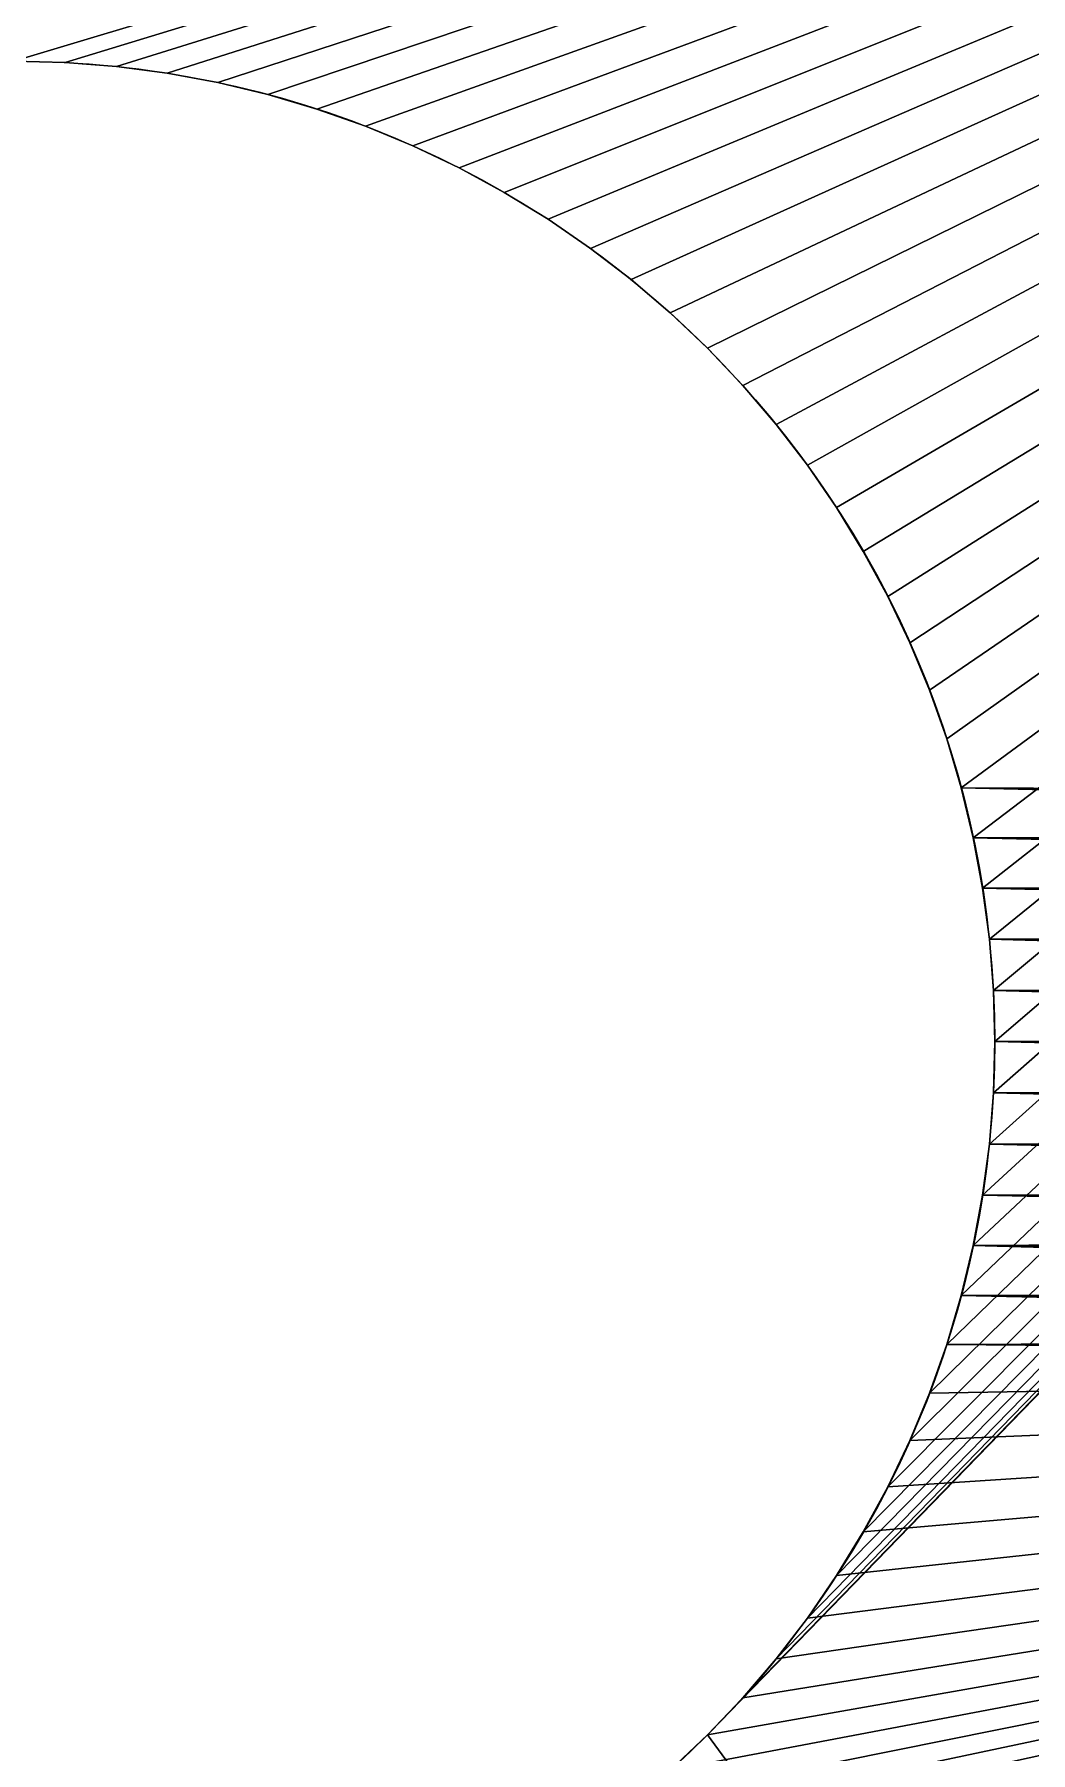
# Model space of a CAD drawing. Header units: millimetres. Extents: x 2995 to 3227, y 1383 to 1648.
# Drawn here: x 3082.399 to 3083.923, y 1594.505 to 1597.133 of the extents above; entities that cross this region are included whole.
import ezdxf

# ---------------------------------------------------------------- set-up
doc = ezdxf.new("R2010")
doc.units = ezdxf.units.MM

# ---------------------------------------------------------------- blocks, each defined once
blk = doc.blocks.new('Base_S')
for p, q in [((210.3999, 84.4918, 2), (210.3999, 84.4918, -6)), ((210.4782, 84.4979, 2), (210.4782, 84.4979, -6)), ((210.5567, 84.5, 2), (210.5567, 84.5, -6)), ((210.6352, 84.4979, 2), (210.6352, 84.4979, -6)), ((210.7135, 84.4918, 2), (210.7135, 84.4918, -6)), ((210.2449, 84.4672, 2), (210.2449, 84.4672, -6)), ((210.3221, 84.4815, 2), (210.3221, 84.4815, -6)), ((210.7914, 84.4815, 2), (210.7914, 84.4815, -6)), ((210.8686, 84.4672, 2), (210.8686, 84.4672, -6)), ((210.1685, 84.4489, 2), (210.1685, 84.4489, -6)), ((210.945, 84.4489, 2), (210.945, 84.4489, -6)), ((210.0932, 84.4266, 2), (210.0932, 84.4266, -6)), ((211.0202, 84.4266, 2), (211.0202, 84.4266, -6)), ((210.0192, 84.4004, 2), (210.0192, 84.4004, -6)), ((211.0943, 84.4004, 2), (211.0943, 84.4004, -6)), ((209.9466, 84.3703, 2), (209.9466, 84.3703, -6)), ((211.1668, 84.3703, 2), (211.1668, 84.3703, -6)), ((209.8757, 84.3365, 2), (209.8757, 84.3365, -6)), ((211.2377, 84.3365, 2), (211.2377, 84.3365, -6)), ((209.8067, 84.299, 2), (209.8067, 84.299, -6)), ((211.3067, 84.299, 2), (211.3067, 84.299, -6)), ((209.7398, 84.258, 2), (209.7398, 84.258, -6)), ((211.3737, 84.258, 2), (211.3737, 84.258, -6)), ((209.675, 84.2135, 2), (209.675, 84.2135, -6)), ((211.4384, 84.2135, 2), (211.4384, 84.2135, -6)), ((209.6127, 84.1657, 2), (209.6127, 84.1657, -6)), ((211.5007, 84.1657, 2), (211.5007, 84.1657, -6)), ((209.553, 84.1147, 2), (209.553, 84.1147, -6)), ((211.5604, 84.1147, 2), (211.5604, 84.1147, -6)), ((209.4961, 84.0607, 2), (209.4961, 84.0607, -6)), ((211.6174, 84.0607, 2), (211.6174, 84.0607, -6)), ((211.6714, 84.0037, 2), (211.6714, 84.0037, -6)), ((211.7224, 83.944, 2), (211.7224, 83.944, -6)), ((211.7702, 83.8817, 2), (211.7702, 83.8817, -6)), ((211.8147, 83.817, 2), (211.8147, 83.817, -6)), ((211.8558, 83.75, 2), (211.8558, 83.75, -6)), ((211.8932, 83.681, 2), (211.8932, 83.681, -6)), ((211.927, 83.6101, 2), (211.927, 83.6101, -6)), ((211.9571, 83.5376, 2), (211.9571, 83.5376, -6)), ((211.9833, 83.4635, 2), (211.9833, 83.4635, -6)), ((212.0056, 83.3882, 2), (212.0056, 83.3882, -6)), ((212.0239, 83.3119, 2), (212.0239, 83.3119, -6)), ((212.0383, 83.2347, 2), (212.0383, 83.2347, -6)), ((212.0485, 83.1568, 2), (212.0485, 83.1568, -6)), ((212.0547, 83.0785, 2), (212.0547, 83.0785, -6))]:
    blk.add_line(p, q)
at = {"extrusion": (-4.29664e-30, -2.02141e-29, -1)}
blk.add_circle((-210.5567, 83, -2), 1.5, dxfattribs=at)
at = {"extrusion": (-4.36972e-30, -2.05579e-29, -1)}
blk.add_circle((-210.5567, 83, 6), 1.5, dxfattribs=at)
at = {"color": 71, "true_color": 0xb2ff65}
mesh = blk.add_polyface(dxfattribs=at)
corners = [(188.5, 81.7865, 2), (213.5567, 78, 2), (188.5623, 81.8343, 2), (188.622, 81.8853, 2), (188.679, 81.9393, 2), (188.733, 81.9963, 2), (188.784, 82.056, 2), (188.8318, 82.1183, 2), (188.8763, 82.183, 2), (188.9174, 82.25, 2), (188.9548, 82.319, 2), (188.9886, 82.3899, 2), (189.0187, 82.4624, 2), (189.0449, 82.5365, 2), (189.0672, 82.6118, 2), (189.0855, 82.6881, 2), (189.0999, 82.7653, 2), (189.1101, 82.8432, 2), (189.1163, 82.9215, 2), (189.1183, 83, 2), (189.1539, 94.4645, 2), (190.6183, 98, 2), (209.4961, 81.9393, 2), (209.442, 81.9963, 2), (209.391, 82.056, 2), (209.3432, 82.1183, 2), (209.2987, 82.183, 2), (209.553, 81.8853, 2), (209.6127, 81.8343, 2), (209.675, 81.7865, 2), (209.7398, 81.742, 2), (209.8067, 81.701, 2), (209.8757, 81.6635, 2), (209.9466, 81.6297, 2), (213.5567, 88, 2), (209.4961, 84.0607, 2), (209.553, 84.1147, 2), (209.6127, 84.1657, 2), (209.675, 84.2135, 2), (209.7398, 84.258, 2), (209.8067, 84.299, 2), (209.8757, 84.3365, 2), (209.9466, 84.3703, 2)]
mesh.append_faces([[corners[k] for k in face] for face in [(0, 1, 2), (2, 1, 3), (3, 1, 4), (4, 1, 5), (5, 1, 6), (6, 1, 7), (7, 1, 8), (8, 1, 9), (9, 1, 10), (10, 1, 11), (11, 1, 12), (12, 1, 13), (13, 1, 14), (14, 1, 15), (15, 1, 16), (16, 1, 17), (17, 1, 18), (18, 1, 19), (22, 1, 27), (27, 1, 28), (28, 1, 29), (29, 1, 30), (30, 1, 31), (31, 1, 32), (32, 1, 33)]], dxfattribs={"vtx0": -1, "vtx1": -1, "color": 71})
mesh.append_faces([[corners[k] for k in face] for face in [(19, 1, 20), (21, 1, 22)]], dxfattribs={"vtx0": -1, "vtx1": -1, "vtx2": -1, "color": 71})
mesh.append_faces([[corners[k] for k in face] for face in [(21, 22, 23), (21, 23, 24), (21, 24, 25), (21, 25, 26), (34, 35, 36), (34, 36, 37), (34, 37, 38), (34, 38, 39), (34, 39, 40), (34, 40, 41), (34, 41, 42)]], dxfattribs={"vtx0": -1, "vtx2": -1, "color": 71})
mesh = blk.add_polyface(dxfattribs=at)
corners = [(189.6634, 95.0611, 2), (213.5567, 78, 2), (189.8117, 95.2768, 2), (189.9484, 95.5, 2), (190.0734, 95.73, 2), (190.186, 95.9663, 2), (190.2862, 96.2082, 2), (190.3736, 96.4549, 2), (190.4479, 96.7059, 2), (190.5091, 96.9604, 2), (190.5568, 97.2178, 2), (190.5909, 97.4774, 2), (190.6115, 97.7383, 2), (190.6183, 98, 2), (209.2987, 82.183, 2), (209.2577, 82.25, 2), (209.2202, 82.319, 2), (209.1864, 82.3899, 2), (209.1564, 82.4624, 2), (209.1301, 82.5365, 2), (209.1078, 82.6118, 2), (209.0895, 82.6881, 2), (209.0752, 82.7653, 2), (209.0649, 82.8432, 2), (209.0588, 82.9215, 2), (209.0567, 83, 2), (213.5567, 88, 2), (209.4961, 84.0607, 2), (209.442, 84.0037, 2), (209.391, 83.944, 2), (209.3432, 83.8817, 2), (209.2987, 83.817, 2), (209.2577, 83.75, 2), (209.2202, 83.681, 2), (209.1864, 83.6101, 2), (209.1564, 83.5376, 2), (209.1301, 83.4635, 2), (209.1078, 83.3882, 2), (209.0895, 83.3119, 2), (209.0752, 83.2347, 2), (209.0649, 83.1568, 2), (209.0588, 83.0785, 2)]
mesh.append_faces([[corners[k] for k in face] for face in [(0, 1, 2), (2, 1, 3), (3, 1, 4), (4, 1, 5), (5, 1, 6), (6, 1, 7), (7, 1, 8), (8, 1, 9), (9, 1, 10), (10, 1, 11), (11, 1, 12), (12, 1, 13), (27, 13, 28), (28, 13, 29), (29, 13, 30), (30, 13, 31), (31, 13, 32), (32, 13, 33), (33, 13, 34), (34, 13, 35), (35, 13, 36), (36, 13, 37), (37, 13, 38), (38, 13, 39), (39, 13, 40), (40, 13, 41), (41, 13, 25)]], dxfattribs={"vtx0": -1, "vtx1": -1, "color": 71})
mesh.append_faces([[corners[k] for k in face] for face in [(26, 13, 27)]], dxfattribs={"vtx0": -1, "vtx1": -1, "vtx2": -1, "color": 71})
mesh.append_faces([[corners[k] for k in face] for face in [(13, 14, 15), (13, 15, 16), (13, 16, 17), (13, 17, 18), (13, 18, 19), (13, 19, 20), (13, 20, 21), (13, 21, 22), (13, 22, 23), (13, 23, 24), (13, 24, 25)]], dxfattribs={"vtx0": -1, "vtx2": -1, "color": 71})
mesh = blk.add_polyface(dxfattribs=at)
corners = [(186.8071, 89.4137, 2), (186.8683, 84.299, 2), (186.8257, 89.4765, 2), (186.841, 89.5401, 2), (186.8529, 89.6045, 2), (186.8615, 89.6693, 2), (186.8666, 89.7346, 2), (186.8683, 89.8, 2), (189.1539, 94.4645, 2), (213.5567, 78, 2), (189.334, 94.6543, 2), (189.504, 94.8534, 2), (189.6634, 95.0611, 2), (186.9124, 93.1704, 2), (186.7853, 90.248, 2), (186.8071, 90.1863, 2), (186.8257, 90.1235, 2), (186.841, 90.0599, 2), (186.8529, 89.9955, 2), (186.8615, 89.9307, 2), (186.8666, 89.8654, 2), (186.9373, 84.3365, 2), (187.1634, 93.2447, 2), (187.2301, 84.4489, 2), (187.4102, 93.3321, 2), (187.4615, 84.4918, 2), (187.652, 93.4323, 2), (187.5398, 84.4979, 2), (187.6183, 84.5, 2), (187.6968, 84.4979, 2), (187.8883, 93.545, 2), (187.7751, 84.4918, 2), (187.853, 84.4815, 2), (187.9302, 84.4672, 2), (188.1183, 93.6699, 2), (188.0065, 84.4489, 2), (188.0818, 84.4266, 2), (188.1559, 84.4004, 2), (188.3415, 93.8066, 2), (188.2284, 84.3703, 2), (188.2993, 84.3365, 2), (188.3683, 84.299, 2), (188.5572, 93.9549, 2), (188.4353, 84.258, 2), (188.5623, 84.1657, 2), (188.7649, 94.1143, 2), (188.784, 83.944, 2), (188.964, 94.2843, 2), (188.9886, 83.6101, 2)]
mesh.append_faces([[corners[k] for k in face] for face in [(0, 1, 2), (2, 1, 3), (3, 1, 4), (4, 1, 5), (5, 1, 6), (6, 1, 7), (8, 9, 10), (10, 9, 11), (11, 9, 12), (13, 21, 22), (22, 23, 24), (24, 25, 26), (26, 29, 30), (30, 33, 34), (34, 37, 38), (38, 41, 42), (42, 44, 45), (45, 46, 47), (47, 48, 8)]], dxfattribs={"vtx0": -1, "vtx1": -1, "color": 71})
mesh.append_faces([[corners[k] for k in face] for face in [(13, 7, 1)]], dxfattribs={"vtx0": -1, "vtx1": -1, "vtx2": -1, "color": 71})
mesh.append_faces([[corners[k] for k in face] for face in [(13, 14, 15), (13, 15, 16), (13, 16, 17), (13, 17, 18), (13, 18, 19), (13, 19, 20), (13, 20, 7), (26, 27, 28), (30, 29, 31), (30, 31, 32), (30, 32, 33), (34, 33, 35), (34, 35, 36), (34, 36, 37), (38, 37, 39), (38, 39, 40), (38, 40, 41), (42, 41, 43)]], dxfattribs={"vtx0": -1, "vtx2": -1, "color": 71})
mesh = blk.add_polyface(dxfattribs=at)
corners = [(213.5567, 78, -6), (194.2049, 88, -6), (196.2049, 88, -6), (209.4961, 81.9393, -6), (209.442, 81.9963, -6), (209.391, 82.056, -6), (209.3432, 82.1183, -6), (209.2987, 82.183, -6), (209.2577, 82.25, -6), (209.2202, 82.319, -6), (206.2033, 88, -6), (209.1864, 82.3899, -6), (209.1564, 82.4624, -6), (209.1301, 82.5365, -6), (209.1078, 82.6118, -6), (209.0895, 82.6881, -6), (209.0752, 82.7653, -6), (209.0649, 82.8432, -6), (209.0588, 82.9215, -6), (209.0567, 83, -6), (199.2041, 94.9992, -6), (210.0687, 87.3096, -6), (201.2041, 92.9992, -6), (209.1078, 83.3882, -6), (209.0895, 83.3119, -6), (209.0752, 83.2347, -6), (209.0649, 83.1568, -6), (209.0588, 83.0785, -6), (209.1301, 83.4635, -6), (209.1564, 83.5376, -6), (209.1864, 83.6101, -6), (209.2202, 83.681, -6), (209.2577, 83.75, -6), (209.2987, 83.817, -6), (209.3432, 83.8817, -6), (209.391, 83.944, -6), (209.442, 84.0037, -6), (209.4961, 84.0607, -6), (209.553, 84.1147, -6), (209.6127, 84.1657, -6)]
mesh.append_faces([[corners[k] for k in face] for face in [(3, 2, 4), (4, 2, 5), (5, 2, 6), (6, 2, 7), (7, 2, 8), (8, 2, 9), (9, 10, 11), (11, 10, 12), (12, 10, 13), (13, 10, 14), (14, 10, 15), (15, 10, 16), (16, 10, 17), (17, 10, 18), (18, 10, 19), (22, 21, 10), (23, 21, 28), (28, 21, 29), (29, 21, 30), (30, 21, 31), (31, 21, 32), (32, 21, 33), (33, 21, 34), (34, 21, 35), (35, 21, 36), (36, 21, 37), (37, 21, 38), (38, 21, 39)]], dxfattribs={"vtx0": -1, "vtx1": -1, "color": 71})
mesh.append_faces([[corners[k] for k in face] for face in [(0, 1, 2), (0, 2, 3), (20, 21, 22), (10, 21, 23)]], dxfattribs={"vtx0": -1, "vtx1": -1, "vtx2": -1, "color": 71})
mesh.append_faces([[corners[k] for k in face] for face in [(9, 2, 10), (10, 23, 24), (10, 24, 25), (10, 25, 26), (10, 26, 27), (10, 27, 19)]], dxfattribs={"vtx0": -1, "vtx2": -1, "color": 71})
mesh = blk.add_polyface(dxfattribs=at)
corners = [(187.3837, 81.5185, 2), (184.6183, 78, 2), (213.5567, 78, 2), (187.4615, 81.5082, 2), (187.5398, 81.5021, 2), (187.6183, 81.5, 2), (187.6968, 81.5021, 2), (187.7751, 81.5082, 2), (187.853, 81.5185, 2), (187.9302, 81.5328, 2), (188.0065, 81.5511, 2), (188.0818, 81.5734, 2), (188.1559, 81.5996, 2), (188.2284, 81.6297, 2), (188.2993, 81.6635, 2), (188.3683, 81.701, 2), (188.4353, 81.742, 2), (188.5, 81.7865, 2), (187.4102, 93.3321, 2), (187.3837, 84.4815, 2), (187.4615, 84.4918, 2), (187.652, 93.4323, 2), (187.5398, 84.4979, 2), (187.6183, 84.5, 2), (187.6968, 84.4979, 2), (188.5572, 93.9549, 2), (188.4353, 84.258, 2), (188.5, 84.2135, 2), (188.5623, 84.1657, 2), (188.7649, 94.1143, 2), (188.622, 84.1147, 2), (188.679, 84.0607, 2), (188.733, 84.0037, 2), (188.784, 83.944, 2), (188.964, 94.2843, 2), (188.8318, 83.8817, 2), (188.8763, 83.817, 2), (188.9174, 83.75, 2), (188.9548, 83.681, 2), (188.9886, 83.6101, 2), (189.1539, 94.4645, 2), (189.0187, 83.5376, 2), (189.0449, 83.4635, 2), (189.0672, 83.3882, 2), (189.0855, 83.3119, 2), (189.0999, 83.2347, 2), (189.1101, 83.1568, 2), (189.1163, 83.0785, 2), (189.1183, 83, 2)]
mesh.append_faces([[corners[k] for k in face] for face in [(0, 2, 3), (3, 2, 4), (4, 2, 5), (5, 2, 6), (6, 2, 7), (7, 2, 8), (8, 2, 9), (9, 2, 10), (10, 2, 11), (11, 2, 12), (12, 2, 13), (13, 2, 14), (14, 2, 15), (15, 2, 16), (16, 2, 17)]], dxfattribs={"vtx0": -1, "vtx1": -1, "color": 71})
mesh.append_faces([[corners[k] for k in face] for face in [(0, 1, 2), (18, 19, 20), (21, 20, 22), (21, 23, 24), (25, 26, 27), (25, 27, 28), (29, 28, 30), (29, 30, 31), (29, 31, 32), (29, 32, 33), (34, 33, 35), (34, 35, 36), (34, 36, 37), (34, 37, 38), (34, 38, 39), (40, 39, 41), (40, 41, 42), (40, 42, 43), (40, 43, 44), (40, 44, 45), (40, 45, 46), (40, 46, 47), (40, 47, 48)]], dxfattribs={"vtx0": -1, "vtx2": -1, "color": 71})
mesh = blk.add_polyface(dxfattribs=at)
corners = [(189.1163, 83.0785, -6), (194.2049, 88, -6), (189.1183, 83, -6), (184.6183, 78, -6), (187.3837, 81.5185, -6), (213.5567, 78, -6), (187.4615, 81.5082, -6), (187.5398, 81.5021, -6), (187.6183, 81.5, -6), (187.6968, 81.5021, -6), (187.7751, 81.5082, -6), (187.853, 81.5185, -6), (187.9302, 81.5328, -6), (188.0065, 81.5511, -6), (188.0818, 81.5734, -6), (188.1559, 81.5996, -6), (188.2284, 81.6297, -6), (188.2993, 81.6635, -6), (188.3683, 81.701, -6), (188.4353, 81.742, -6), (188.5, 81.7865, -6), (188.5623, 81.8343, -6), (188.622, 81.8853, -6), (188.679, 81.9393, -6), (188.733, 81.9963, -6), (188.784, 82.056, -6), (188.8318, 82.1183, -6), (188.8763, 82.183, -6), (188.9174, 82.25, -6), (188.9548, 82.319, -6), (188.9886, 82.3899, -6), (189.0187, 82.4624, -6), (189.0449, 82.5365, -6), (189.0672, 82.6118, -6), (189.0855, 82.6881, -6), (189.0999, 82.7653, -6), (189.1101, 82.8432, -6), (189.1163, 82.9215, -6), (199.2041, 92.9992, -6), (196.2049, 88, -6), (201.2041, 92.9992, -6)]
mesh.append_faces([[corners[k] for k in face] for face in [(0, 1, 2), (3, 4, 5), (38, 39, 1), (39, 38, 40)]], dxfattribs={"vtx0": -1, "vtx1": -1, "color": 71})
mesh.append_faces([[corners[k] for k in face] for face in [(5, 2, 1)]], dxfattribs={"vtx0": -1, "vtx1": -1, "vtx2": -1, "color": 71})
mesh.append_faces([[corners[k] for k in face] for face in [(5, 4, 6), (5, 6, 7), (5, 7, 8), (5, 8, 9), (5, 9, 10), (5, 10, 11), (5, 11, 12), (5, 12, 13), (5, 13, 14), (5, 14, 15), (5, 15, 16), (5, 16, 17), (5, 17, 18), (5, 18, 19), (5, 19, 20), (5, 20, 21), (5, 21, 22), (5, 22, 23), (5, 23, 24), (5, 24, 25), (5, 25, 26), (5, 26, 27), (5, 27, 28), (5, 28, 29), (5, 29, 30), (5, 30, 31), (5, 31, 32), (5, 32, 33), (5, 33, 34), (5, 34, 35), (5, 35, 36), (5, 36, 37), (5, 37, 2)]], dxfattribs={"vtx0": -1, "vtx2": -1, "color": 71})
mesh = blk.add_polyface(dxfattribs=at)
corners = [(211.6174, 84.0607, -6), (213.5567, 88, -6), (211.6714, 84.0037, -6), (211.7224, 83.944, -6), (211.7702, 83.8817, -6), (211.8147, 83.817, -6), (211.8558, 83.75, -6), (211.8932, 83.681, -6), (211.927, 83.6101, -6), (211.9571, 83.5376, -6), (211.9833, 83.4635, -6), (212.0056, 83.3882, -6), (212.0239, 83.3119, -6), (212.0383, 83.2347, -6), (212.0485, 83.1568, -6), (212.0547, 83.0785, -6), (212.0567, 83, -6), (213.5567, 78, -6), (211.927, 82.3899, -6), (211.9571, 82.4624, -6), (211.9833, 82.5365, -6), (212.0056, 82.6118, -6), (212.0239, 82.6881, -6), (212.0383, 82.7653, -6), (212.0485, 82.8432, -6), (212.0547, 82.9215, -6), (209.6127, 84.1657, -6), (210.0687, 87.3096, -6), (209.675, 84.2135, -6), (209.7398, 84.258, -6), (209.8067, 84.299, -6), (209.8757, 84.3365, -6), (209.9466, 84.3703, -6), (210.0192, 84.4004, -6), (210.0932, 84.4266, -6), (210.1062, 87.2743, -6), (210.1685, 84.4489, -6), (210.1686, 87.2289, -6), (210.2449, 84.4672, -6), (210.2612, 87.1843, -6), (210.3221, 84.4815, -6), (210.3357, 87.1639, -6), (210.3999, 84.4918, -6), (210.4123, 87.1551, -6), (210.4782, 84.4979, -6), (210.4895, 87.1583, -6), (210.5567, 84.5, -6), (210.5652, 87.1733, -6), (210.6352, 84.4979, -6)]
mesh.append_faces([[corners[k] for k in face] for face in [(0, 1, 2), (2, 1, 3), (3, 1, 4), (4, 1, 5), (5, 1, 6), (6, 1, 7), (7, 1, 8), (8, 1, 9), (9, 1, 10), (10, 1, 11), (11, 1, 12), (12, 1, 13), (13, 1, 14), (14, 1, 15), (15, 1, 16), (26, 27, 28), (28, 27, 29), (29, 27, 30), (30, 27, 31), (31, 27, 32), (32, 27, 33), (33, 27, 34), (34, 35, 36), (36, 37, 38), (38, 39, 40), (40, 41, 42), (42, 43, 44), (44, 45, 46), (46, 47, 48)]], dxfattribs={"vtx0": -1, "vtx1": -1, "color": 71})
mesh.append_faces([[corners[k] for k in face] for face in [(16, 1, 17), (17, 18, 19), (17, 19, 20), (17, 20, 21), (17, 21, 22), (17, 22, 23), (17, 23, 24), (17, 24, 25), (17, 25, 16)]], dxfattribs={"vtx0": -1, "vtx2": -1, "color": 71})
mesh = blk.add_polyface(dxfattribs=at)
corners = [(213.5567, 88, 2), (209.9466, 84.3703, 2), (210.0192, 84.4004, 2), (210.0932, 84.4266, 2), (210.1685, 84.4489, 2), (210.2449, 84.4672, 2), (210.3221, 84.4815, 2), (210.3999, 84.4918, 2), (210.4782, 84.4979, 2), (210.5567, 84.5, 2), (210.6352, 84.4979, 2), (210.7135, 84.4918, 2), (210.7914, 84.4815, 2), (210.8686, 84.4672, 2), (210.945, 84.4489, 2), (211.0202, 84.4266, 2), (211.0943, 84.4004, 2), (211.1668, 84.3703, 2), (211.2377, 84.3365, 2), (211.3067, 84.299, 2), (211.3737, 84.258, 2), (211.4384, 84.2135, 2), (211.5007, 84.1657, 2), (211.5604, 84.1147, 2), (211.6174, 84.0607, 2), (211.6714, 84.0037, 2), (211.7224, 83.944, 2), (211.7702, 83.8817, 2), (211.8147, 83.817, 2), (211.8558, 83.75, 2), (211.8932, 83.681, 2), (211.927, 83.6101, 2), (211.9571, 83.5376, 2), (211.9833, 83.4635, 2), (212.0056, 83.3882, 2), (212.0239, 83.3119, 2), (212.0383, 83.2347, 2), (212.0485, 83.1568, 2), (212.0547, 83.0785, 2), (212.0567, 83, 2), (213.5567, 78, 2)]
mesh.append_faces([[corners[k] for k in face] for face in [(0, 39, 40)]], dxfattribs={"vtx0": -1, "vtx1": -1, "color": 71})
mesh.append_faces([[corners[k] for k in face] for face in [(0, 1, 2), (0, 2, 3), (0, 3, 4), (0, 4, 5), (0, 5, 6), (0, 6, 7), (0, 7, 8), (0, 8, 9), (0, 9, 10), (0, 10, 11), (0, 11, 12), (0, 12, 13), (0, 13, 14), (0, 14, 15), (0, 15, 16), (0, 16, 17), (0, 17, 18), (0, 18, 19), (0, 19, 20), (0, 20, 21), (0, 21, 22), (0, 22, 23), (0, 23, 24), (0, 24, 25), (0, 25, 26), (0, 26, 27), (0, 27, 28), (0, 28, 29), (0, 29, 30), (0, 30, 31), (0, 31, 32), (0, 32, 33), (0, 33, 34), (0, 34, 35), (0, 35, 36), (0, 36, 37), (0, 37, 38), (0, 38, 39)]], dxfattribs={"vtx0": -1, "vtx2": -1, "color": 71})
mesh = blk.add_polyface(dxfattribs=at)
corners = [(210.7922, 88, -6), (213.5567, 88, -6), (210.8095, 87.9809, -6), (210.8258, 87.961, -6), (210.841, 87.9402, -6), (210.8552, 87.9187, -6), (210.8682, 87.8965, -6), (210.88, 87.8736, -6), (210.8907, 87.8502, -6), (210.9002, 87.8263, -6), (210.9084, 87.8019, -6), (210.9153, 87.7771, -6), (210.921, 87.7519, -6), (210.9253, 87.7266, -6), (210.9283, 87.701, -6), (210.9301, 87.6753, -6), (210.9304, 87.6496, -6), (210.945, 84.4489, -6), (210.0932, 84.4266, -6), (210.0687, 87.3096, -6), (210.087, 87.2915, -6), (210.1062, 87.2743, -6), (210.1685, 84.4489, -6), (210.1262, 87.2581, -6), (210.7135, 84.4918, -6), (210.7052, 87.2371, -6), (210.7264, 87.2518, -6), (210.7914, 84.4815, -6), (210.7467, 87.2675, -6), (210.7662, 87.2843, -6), (210.7849, 87.3021, -6), (210.8025, 87.3208, -6), (210.8686, 84.4672, -6), (210.8193, 87.3404, -6), (210.8349, 87.3608, -6), (210.8495, 87.382, -6), (210.863, 87.404, -6), (210.8753, 87.4266, -6), (210.8865, 87.4498, -6), (210.8965, 87.4735, -6), (210.9052, 87.4978, -6), (210.9126, 87.5224, -6), (210.9188, 87.5474, -6), (210.9237, 87.5727, -6), (210.9273, 87.5982, -6), (210.9295, 87.6238, -6)]
mesh.append_faces([[corners[k] for k in face] for face in [(0, 1, 2), (2, 1, 3), (3, 1, 4), (4, 1, 5), (5, 1, 6), (6, 1, 7), (7, 1, 8), (8, 1, 9), (9, 1, 10), (10, 1, 11), (11, 1, 12), (12, 1, 13), (13, 1, 14), (14, 1, 15), (15, 1, 16)]], dxfattribs={"vtx0": -1, "vtx1": -1, "color": 71})
mesh.append_faces([[corners[k] for k in face] for face in [(16, 1, 17)]], dxfattribs={"vtx0": -1, "vtx1": -1, "vtx2": -1, "color": 71})
mesh.append_faces([[corners[k] for k in face] for face in [(18, 19, 20), (18, 20, 21), (22, 21, 23), (24, 25, 26), (27, 26, 28), (27, 28, 29), (27, 29, 30), (27, 30, 31), (32, 31, 33), (32, 33, 34), (32, 34, 35), (32, 35, 36), (32, 36, 37), (17, 37, 38), (17, 38, 39), (17, 39, 40), (17, 40, 41), (17, 41, 42), (17, 42, 43), (17, 43, 44), (17, 44, 45), (17, 45, 16)]], dxfattribs={"vtx0": -1, "vtx2": -1, "color": 71})
mesh = blk.add_polyface(dxfattribs=at)
corners = [(210.945, 84.4489, -6), (213.5567, 88, -6), (211.0202, 84.4266, -6), (211.0943, 84.4004, -6), (211.1668, 84.3703, -6), (211.2377, 84.3365, -6), (211.3067, 84.299, -6), (211.3737, 84.258, -6), (211.4384, 84.2135, -6), (211.5007, 84.1657, -6), (211.5604, 84.1147, -6), (211.6174, 84.0607, -6), (210.1685, 84.4489, -6), (210.1262, 87.2581, -6), (210.147, 87.2429, -6), (210.1686, 87.2289, -6), (210.2449, 84.4672, -6), (210.1909, 87.216, -6), (210.2138, 87.2042, -6), (210.2373, 87.1937, -6), (210.2612, 87.1843, -6), (210.3221, 84.4815, -6), (210.2857, 87.1762, -6), (210.3105, 87.1694, -6), (210.3357, 87.1639, -6), (210.3999, 84.4918, -6), (210.3611, 87.1597, -6), (210.3866, 87.1567, -6), (210.4123, 87.1551, -6), (210.4782, 84.4979, -6), (210.4381, 87.1549, -6), (210.4638, 87.1559, -6), (210.4895, 87.1583, -6), (210.5567, 84.5, -6), (210.5149, 87.162, -6), (210.5402, 87.167, -6), (210.5652, 87.1733, -6), (210.6352, 84.4979, -6), (210.5898, 87.1809, -6), (210.614, 87.1897, -6), (210.6377, 87.1998, -6), (210.7135, 84.4918, -6), (210.6608, 87.211, -6), (210.6833, 87.2235, -6), (210.7052, 87.2371, -6), (210.7264, 87.2518, -6), (210.7914, 84.4815, -6), (210.8025, 87.3208, -6), (210.8686, 84.4672, -6), (210.8753, 87.4266, -6)]
mesh.append_faces([[corners[k] for k in face] for face in [(0, 1, 2), (2, 1, 3), (3, 1, 4), (4, 1, 5), (5, 1, 6), (6, 1, 7), (7, 1, 8), (8, 1, 9), (9, 1, 10), (10, 1, 11), (37, 40, 41), (41, 45, 46), (46, 47, 48), (48, 49, 0)]], dxfattribs={"vtx0": -1, "vtx1": -1, "color": 71})
mesh.append_faces([[corners[k] for k in face] for face in [(12, 13, 14), (12, 14, 15), (16, 15, 17), (16, 17, 18), (16, 18, 19), (16, 19, 20), (21, 20, 22), (21, 22, 23), (21, 23, 24), (25, 24, 26), (25, 26, 27), (25, 27, 28), (29, 28, 30), (29, 30, 31), (29, 31, 32), (33, 32, 34), (33, 34, 35), (33, 35, 36), (37, 36, 38), (37, 38, 39), (37, 39, 40), (41, 40, 42), (41, 42, 43), (41, 43, 44)]], dxfattribs={"vtx0": -1, "vtx2": -1, "color": 71})
mesh = blk.add_polyface(dxfattribs=at)
corners = [(210.3999, 84.4918, 2), (210.3221, 84.4815, -6), (210.3999, 84.4918, -6), (210.3221, 84.4815, 2)]
mesh.append_faces([[corners[k] for k in face] for face in [(0, 1, 2), (1, 0, 3)]], dxfattribs={"vtx0": -1, "color": 71})
mesh = blk.add_polyface(dxfattribs=at)
corners = [(210.4782, 84.4979, 2), (210.3999, 84.4918, -6), (210.4782, 84.4979, -6), (210.3999, 84.4918, 2)]
mesh.append_faces([[corners[k] for k in face] for face in [(0, 1, 2), (1, 0, 3)]], dxfattribs={"vtx0": -1, "color": 71})
mesh = blk.add_polyface(dxfattribs=at)
corners = [(210.5567, 84.5, 2), (210.4782, 84.4979, -6), (210.5567, 84.5, -6), (210.4782, 84.4979, 2)]
mesh.append_faces([[corners[k] for k in face] for face in [(0, 1, 2), (1, 0, 3)]], dxfattribs={"vtx0": -1, "color": 71})
mesh = blk.add_polyface(dxfattribs=at)
corners = [(210.6352, 84.4979, 2), (210.5567, 84.5, -6), (210.6352, 84.4979, -6), (210.5567, 84.5, 2)]
mesh.append_faces([[corners[k] for k in face] for face in [(0, 1, 2), (1, 0, 3)]], dxfattribs={"vtx0": -1, "color": 71})
mesh = blk.add_polyface(dxfattribs=at)
corners = [(210.7135, 84.4918, 2), (210.6352, 84.4979, -6), (210.7135, 84.4918, -6), (210.6352, 84.4979, 2)]
mesh.append_faces([[corners[k] for k in face] for face in [(0, 1, 2), (1, 0, 3)]], dxfattribs={"vtx0": -1, "color": 71})
mesh = blk.add_polyface(dxfattribs=at)
corners = [(210.7914, 84.4815, 2), (210.7135, 84.4918, -6), (210.7914, 84.4815, -6), (210.7135, 84.4918, 2)]
mesh.append_faces([[corners[k] for k in face] for face in [(0, 1, 2), (1, 0, 3)]], dxfattribs={"vtx0": -1, "color": 71})
mesh = blk.add_polyface(dxfattribs=at)
corners = [(210.2449, 84.4672, 2), (210.1685, 84.4489, -6), (210.2449, 84.4672, -6), (210.1685, 84.4489, 2)]
mesh.append_faces([[corners[k] for k in face] for face in [(0, 1, 2), (1, 0, 3)]], dxfattribs={"vtx0": -1, "color": 71})
mesh = blk.add_polyface(dxfattribs=at)
corners = [(210.3221, 84.4815, 2), (210.2449, 84.4672, -6), (210.3221, 84.4815, -6), (210.2449, 84.4672, 2)]
mesh.append_faces([[corners[k] for k in face] for face in [(0, 1, 2), (1, 0, 3)]], dxfattribs={"vtx0": -1, "color": 71})
mesh = blk.add_polyface(dxfattribs=at)
corners = [(210.8686, 84.4672, 2), (210.7914, 84.4815, -6), (210.8686, 84.4672, -6), (210.7914, 84.4815, 2)]
mesh.append_faces([[corners[k] for k in face] for face in [(0, 1, 2), (1, 0, 3)]], dxfattribs={"vtx0": -1, "color": 71})
mesh = blk.add_polyface(dxfattribs=at)
corners = [(210.945, 84.4489, 2), (210.8686, 84.4672, -6), (210.945, 84.4489, -6), (210.8686, 84.4672, 2)]
mesh.append_faces([[corners[k] for k in face] for face in [(0, 1, 2), (1, 0, 3)]], dxfattribs={"vtx0": -1, "color": 71})
mesh = blk.add_polyface(dxfattribs=at)
corners = [(210.1685, 84.4489, 2), (210.0932, 84.4266, -6), (210.1685, 84.4489, -6), (210.0932, 84.4266, 2)]
mesh.append_faces([[corners[k] for k in face] for face in [(0, 1, 2), (1, 0, 3)]], dxfattribs={"vtx0": -1, "color": 71})
mesh = blk.add_polyface(dxfattribs=at)
corners = [(211.0202, 84.4266, 2), (210.945, 84.4489, -6), (211.0202, 84.4266, -6), (210.945, 84.4489, 2)]
mesh.append_faces([[corners[k] for k in face] for face in [(0, 1, 2), (1, 0, 3)]], dxfattribs={"vtx0": -1, "color": 71})
mesh = blk.add_polyface(dxfattribs=at)
corners = [(210.0932, 84.4266, 2), (210.0192, 84.4004, -6), (210.0932, 84.4266, -6), (210.0192, 84.4004, 2)]
mesh.append_faces([[corners[k] for k in face] for face in [(0, 1, 2), (1, 0, 3)]], dxfattribs={"vtx0": -1, "color": 71})
mesh = blk.add_polyface(dxfattribs=at)
corners = [(211.0943, 84.4004, 2), (211.0202, 84.4266, -6), (211.0943, 84.4004, -6), (211.0202, 84.4266, 2)]
mesh.append_faces([[corners[k] for k in face] for face in [(0, 1, 2), (1, 0, 3)]], dxfattribs={"vtx0": -1, "color": 71})
mesh = blk.add_polyface(dxfattribs=at)
corners = [(210.0192, 84.4004, 2), (209.9466, 84.3703, -6), (210.0192, 84.4004, -6), (209.9466, 84.3703, 2)]
mesh.append_faces([[corners[k] for k in face] for face in [(0, 1, 2), (1, 0, 3)]], dxfattribs={"vtx0": -1, "color": 71})
mesh = blk.add_polyface(dxfattribs=at)
corners = [(211.1668, 84.3703, 2), (211.0943, 84.4004, -6), (211.1668, 84.3703, -6), (211.0943, 84.4004, 2)]
mesh.append_faces([[corners[k] for k in face] for face in [(0, 1, 2), (1, 0, 3)]], dxfattribs={"vtx0": -1, "color": 71})
mesh = blk.add_polyface(dxfattribs=at)
corners = [(209.9466, 84.3703, 2), (209.8757, 84.3365, -6), (209.9466, 84.3703, -6), (209.8757, 84.3365, 2)]
mesh.append_faces([[corners[k] for k in face] for face in [(0, 1, 2), (1, 0, 3)]], dxfattribs={"vtx0": -1, "color": 71})
mesh = blk.add_polyface(dxfattribs=at)
corners = [(211.2377, 84.3365, 2), (211.1668, 84.3703, -6), (211.2377, 84.3365, -6), (211.1668, 84.3703, 2)]
mesh.append_faces([[corners[k] for k in face] for face in [(0, 1, 2), (1, 0, 3)]], dxfattribs={"vtx0": -1, "color": 71})
mesh = blk.add_polyface(dxfattribs=at)
corners = [(209.8757, 84.3365, 2), (209.8067, 84.299, -6), (209.8757, 84.3365, -6), (209.8067, 84.299, 2)]
mesh.append_faces([[corners[k] for k in face] for face in [(0, 1, 2), (1, 0, 3)]], dxfattribs={"vtx0": -1, "color": 71})
mesh = blk.add_polyface(dxfattribs=at)
corners = [(211.3067, 84.299, 2), (211.2377, 84.3365, -6), (211.3067, 84.299, -6), (211.2377, 84.3365, 2)]
mesh.append_faces([[corners[k] for k in face] for face in [(0, 1, 2), (1, 0, 3)]], dxfattribs={"vtx0": -1, "color": 71})
mesh = blk.add_polyface(dxfattribs=at)
corners = [(209.8067, 84.299, 2), (209.7398, 84.258, -6), (209.8067, 84.299, -6), (209.7398, 84.258, 2)]
mesh.append_faces([[corners[k] for k in face] for face in [(0, 1, 2), (1, 0, 3)]], dxfattribs={"vtx0": -1, "color": 71})
mesh = blk.add_polyface(dxfattribs=at)
corners = [(211.3737, 84.258, 2), (211.3067, 84.299, -6), (211.3737, 84.258, -6), (211.3067, 84.299, 2)]
mesh.append_faces([[corners[k] for k in face] for face in [(0, 1, 2), (1, 0, 3)]], dxfattribs={"vtx0": -1, "color": 71})
mesh = blk.add_polyface(dxfattribs=at)
corners = [(209.7398, 84.258, 2), (209.675, 84.2135, -6), (209.7398, 84.258, -6), (209.675, 84.2135, 2)]
mesh.append_faces([[corners[k] for k in face] for face in [(0, 1, 2), (1, 0, 3)]], dxfattribs={"vtx0": -1, "color": 71})
mesh = blk.add_polyface(dxfattribs=at)
corners = [(211.4384, 84.2135, 2), (211.3737, 84.258, -6), (211.4384, 84.2135, -6), (211.3737, 84.258, 2)]
mesh.append_faces([[corners[k] for k in face] for face in [(0, 1, 2), (1, 0, 3)]], dxfattribs={"vtx0": -1, "color": 71})
mesh = blk.add_polyface(dxfattribs=at)
corners = [(209.675, 84.2135, 2), (209.6127, 84.1657, -6), (209.675, 84.2135, -6), (209.6127, 84.1657, 2)]
mesh.append_faces([[corners[k] for k in face] for face in [(0, 1, 2), (1, 0, 3)]], dxfattribs={"vtx0": -1, "color": 71})
mesh = blk.add_polyface(dxfattribs=at)
corners = [(211.5007, 84.1657, 2), (211.4384, 84.2135, -6), (211.5007, 84.1657, -6), (211.4384, 84.2135, 2)]
mesh.append_faces([[corners[k] for k in face] for face in [(0, 1, 2), (1, 0, 3)]], dxfattribs={"vtx0": -1, "color": 71})
mesh = blk.add_polyface(dxfattribs=at)
corners = [(209.6127, 84.1657, 2), (209.553, 84.1147, -6), (209.6127, 84.1657, -6), (209.553, 84.1147, 2)]
mesh.append_faces([[corners[k] for k in face] for face in [(0, 1, 2), (1, 0, 3)]], dxfattribs={"vtx0": -1, "color": 71})
mesh = blk.add_polyface(dxfattribs=at)
corners = [(211.5604, 84.1147, 2), (211.5007, 84.1657, -6), (211.5604, 84.1147, -6), (211.5007, 84.1657, 2)]
mesh.append_faces([[corners[k] for k in face] for face in [(0, 1, 2), (1, 0, 3)]], dxfattribs={"vtx0": -1, "color": 71})
mesh = blk.add_polyface(dxfattribs=at)
corners = [(209.553, 84.1147, 2), (209.4961, 84.0607, -6), (209.553, 84.1147, -6), (209.4961, 84.0607, 2)]
mesh.append_faces([[corners[k] for k in face] for face in [(0, 1, 2), (1, 0, 3)]], dxfattribs={"vtx0": -1, "color": 71})
mesh = blk.add_polyface(dxfattribs=at)
corners = [(211.6174, 84.0607, 2), (211.5604, 84.1147, -6), (211.6174, 84.0607, -6), (211.5604, 84.1147, 2)]
mesh.append_faces([[corners[k] for k in face] for face in [(0, 1, 2), (1, 0, 3)]], dxfattribs={"vtx0": -1, "color": 71})
mesh = blk.add_polyface(dxfattribs=at)
corners = [(209.4961, 84.0607, -6), (209.442, 84.0037, 2), (209.442, 84.0037, -6), (209.4961, 84.0607, 2)]
mesh.append_faces([[corners[k] for k in face] for face in [(0, 1, 2), (1, 0, 3)]], dxfattribs={"vtx0": -1, "color": 71})
mesh = blk.add_polyface(dxfattribs=at)
corners = [(211.6174, 84.0607, 2), (211.6714, 84.0037, -6), (211.6714, 84.0037, 2), (211.6174, 84.0607, -6)]
mesh.append_faces([[corners[k] for k in face] for face in [(0, 1, 2), (1, 0, 3)]], dxfattribs={"vtx0": -1, "color": 71})
mesh = blk.add_polyface(dxfattribs=at)
corners = [(211.6714, 84.0037, 2), (211.7224, 83.944, -6), (211.7224, 83.944, 2), (211.6714, 84.0037, -6)]
mesh.append_faces([[corners[k] for k in face] for face in [(0, 1, 2), (1, 0, 3)]], dxfattribs={"vtx0": -1, "color": 71})
mesh = blk.add_polyface(dxfattribs=at)
corners = [(211.7224, 83.944, 2), (211.7702, 83.8817, -6), (211.7702, 83.8817, 2), (211.7224, 83.944, -6)]
mesh.append_faces([[corners[k] for k in face] for face in [(0, 1, 2), (1, 0, 3)]], dxfattribs={"vtx0": -1, "color": 71})
mesh = blk.add_polyface(dxfattribs=at)
corners = [(211.7702, 83.8817, 2), (211.8147, 83.817, -6), (211.8147, 83.817, 2), (211.7702, 83.8817, -6)]
mesh.append_faces([[corners[k] for k in face] for face in [(0, 1, 2), (1, 0, 3)]], dxfattribs={"vtx0": -1, "color": 71})
mesh = blk.add_polyface(dxfattribs=at)
corners = [(211.8147, 83.817, 2), (211.8558, 83.75, -6), (211.8558, 83.75, 2), (211.8147, 83.817, -6)]
mesh.append_faces([[corners[k] for k in face] for face in [(0, 1, 2), (1, 0, 3)]], dxfattribs={"vtx0": -1, "color": 71})
mesh = blk.add_polyface(dxfattribs=at)
corners = [(211.8558, 83.75, 2), (211.8932, 83.681, -6), (211.8932, 83.681, 2), (211.8558, 83.75, -6)]
mesh.append_faces([[corners[k] for k in face] for face in [(0, 1, 2), (1, 0, 3)]], dxfattribs={"vtx0": -1, "color": 71})
mesh = blk.add_polyface(dxfattribs=at)
corners = [(211.8932, 83.681, 2), (211.927, 83.6101, -6), (211.927, 83.6101, 2), (211.8932, 83.681, -6)]
mesh.append_faces([[corners[k] for k in face] for face in [(0, 1, 2), (1, 0, 3)]], dxfattribs={"vtx0": -1, "color": 71})
mesh = blk.add_polyface(dxfattribs=at)
corners = [(211.927, 83.6101, 2), (211.9571, 83.5376, -6), (211.9571, 83.5376, 2), (211.927, 83.6101, -6)]
mesh.append_faces([[corners[k] for k in face] for face in [(0, 1, 2), (1, 0, 3)]], dxfattribs={"vtx0": -1, "color": 71})
mesh = blk.add_polyface(dxfattribs=at)
corners = [(211.9571, 83.5376, 2), (211.9833, 83.4635, -6), (211.9833, 83.4635, 2), (211.9571, 83.5376, -6)]
mesh.append_faces([[corners[k] for k in face] for face in [(0, 1, 2), (1, 0, 3)]], dxfattribs={"vtx0": -1, "color": 71})
mesh = blk.add_polyface(dxfattribs=at)
corners = [(211.9833, 83.4635, 2), (212.0056, 83.3882, -6), (212.0056, 83.3882, 2), (211.9833, 83.4635, -6)]
mesh.append_faces([[corners[k] for k in face] for face in [(0, 1, 2), (1, 0, 3)]], dxfattribs={"vtx0": -1, "color": 71})
mesh = blk.add_polyface(dxfattribs=at)
corners = [(212.0056, 83.3882, 2), (212.0239, 83.3119, -6), (212.0239, 83.3119, 2), (212.0056, 83.3882, -6)]
mesh.append_faces([[corners[k] for k in face] for face in [(0, 1, 2), (1, 0, 3)]], dxfattribs={"vtx0": -1, "color": 71})
mesh = blk.add_polyface(dxfattribs=at)
corners = [(212.0239, 83.3119, 2), (212.0383, 83.2347, -6), (212.0383, 83.2347, 2), (212.0239, 83.3119, -6)]
mesh.append_faces([[corners[k] for k in face] for face in [(0, 1, 2), (1, 0, 3)]], dxfattribs={"vtx0": -1, "color": 71})
mesh = blk.add_polyface(dxfattribs=at)
corners = [(212.0383, 83.2347, 2), (212.0485, 83.1568, -6), (212.0485, 83.1568, 2), (212.0383, 83.2347, -6)]
mesh.append_faces([[corners[k] for k in face] for face in [(0, 1, 2), (1, 0, 3)]], dxfattribs={"vtx0": -1, "color": 71})
mesh = blk.add_polyface(dxfattribs=at)
corners = [(212.0485, 83.1568, 2), (212.0547, 83.0785, -6), (212.0547, 83.0785, 2), (212.0485, 83.1568, -6)]
mesh.append_faces([[corners[k] for k in face] for face in [(0, 1, 2), (1, 0, 3)]], dxfattribs={"vtx0": -1, "color": 71})
mesh = blk.add_polyface(dxfattribs=at)
corners = [(212.0547, 83.0785, 2), (212.0567, 83, -6), (212.0567, 83, 2), (212.0547, 83.0785, -6)]
mesh.append_faces([[corners[k] for k in face] for face in [(0, 1, 2), (1, 0, 3)]], dxfattribs={"vtx0": -1, "color": 71})

msp = doc.modelspace()

# ---------------------------------------------------------------- block references
at = {"color": 254, "true_color": 0xffcce5, "extrusion": (-5.41234e-16, -1.12799e-14, -1), "rotation": 89.99999999998842}
msp.add_blockref('Base_S', (-2999.3678, 1385.0356, -2), dxfattribs=at)

doc.saveas('drawing.dxf')
